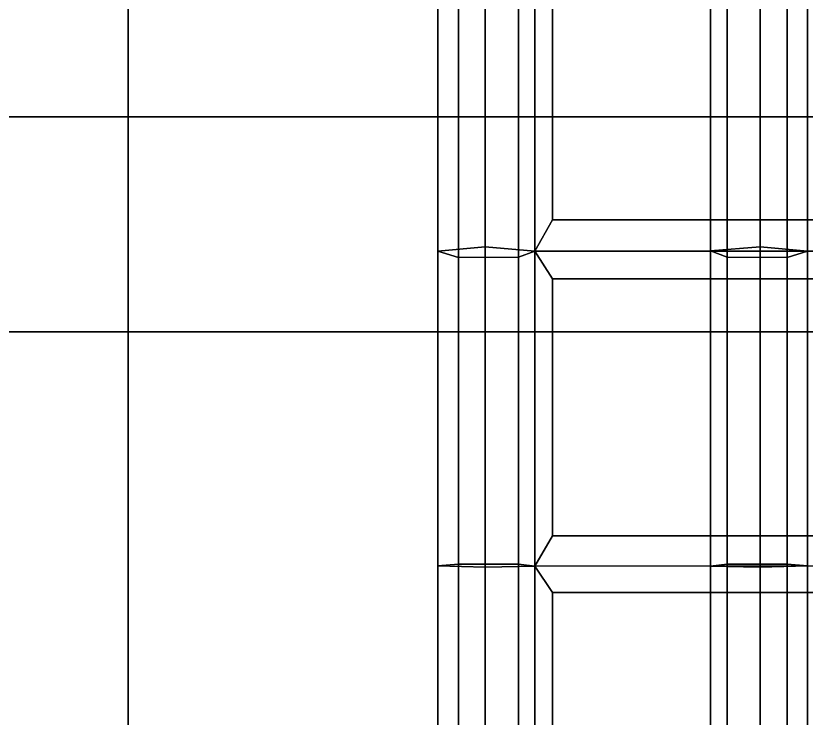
# Model space of a CAD drawing. Extents: x -252 to 252, y 0 to 101.
# Drawn here: x -110.75 to -101.7, y 29.54 to 37.58 of the extents above; entities that cross this region are included whole.
import ezdxf

# ---------------------------------------------------------------- set-up
doc = ezdxf.new("R2010")
doc.units = 0

msp = doc.modelspace()

# ---------------------------------------------------------------- linework, layer by layer
for points in [[(-91.667435, 93.664322, 218.68718), (-91.667191, -0.000022, 218.687424), (-185.538284, 0, 218.687424), (-185.538101, 93.664322, 218.68718)], [(-109.463577, 55.150764, 200.323898), (-130.069534, 55.146149, 200.323898), (-130.069534, 36.417885, 200.323898), (-109.463577, 38.513527, 200.323898)], [(-105.37645, 34.930779, 143.248627), (-105.37645, 38.563435, 144.000702), (-105.918137, 38.477661, 144.413666), (-105.918137, 34.883888, 143.667786)], [(-104.808304, 34.884579, 143.661621), (-104.808304, 38.478916, 144.407593), (-105.37645, 38.563435, 144.000702), (-105.37645, 34.930779, 143.248627)], [(-102.798965, 34.887981, -61.919647), (-102.798965, 38.485165, -62.666122), (-102.230667, 38.563435, -62.289352), (-102.230667, 34.930779, -61.537277)], [(-102.230667, 34.930779, -61.537277), (-102.230667, 38.563435, -62.289352), (-101.68898, 38.477661, -62.702316), (-101.68898, 34.883888, -61.956436)], [(-109.463577, 38.513527, 200.323898), (-130.069534, 36.417885, 200.323898), (-109.463577, 36.417885, 200.323898)], [(-92.604202, 36.417885, 200.323898), (-92.604202, 38.513527, 200.323898), (-109.463577, 38.513527, 200.323898), (-109.463577, 36.417885, 200.323898)], [(-105.918137, 34.883888, 143.667786), (-105.918137, 38.477661, 144.413666), (-105.684219, 38.346397, 145.045441), (-105.684219, 34.812115, 144.30899)], [(-104.998428, 34.814659, 144.286377), (-104.998428, 38.351051, 145.023071), (-104.808304, 38.478916, 144.407593), (-104.808304, 34.884579, 143.661621)], [(-104.808304, 34.884579, 143.661621), (-104.808304, 38.478916, 144.407593), (-87.096817, 38.477661, 144.413666), (-87.096817, 34.883888, 143.667786)], [(-104.608444, 35.242477, 143.602905), (-104.608444, 38.174507, 144.211426), (-104.808304, 38.478916, 144.407593), (-104.808304, 34.884579, 143.661621)], [(-102.608719, 34.814659, -62.575027), (-102.608719, 38.351051, -63.311722), (-102.798965, 38.485165, -62.666122), (-102.798965, 34.887981, -61.919647)], [(-101.68898, 34.883888, -61.956436), (-101.68898, 38.477661, -62.702316), (-101.922928, 38.346397, -63.334106), (-101.922928, 34.812115, -62.597641)], [(-105.684219, 34.812115, 144.30899), (-105.684219, 38.346397, 145.045441), (-104.998428, 38.351051, 145.023071), (-104.998428, 34.814659, 144.286377)], [(-101.922928, 34.812115, -62.597641), (-101.922928, 38.346397, -63.334106), (-102.608719, 38.351051, -63.311722), (-102.608719, 34.814659, -62.575027)], [(-87.29689, 38.174507, 144.211426), (-104.608444, 38.174507, 144.211426), (-104.608444, 35.242477, 143.602905), (-87.29689, 35.242477, 143.602905)], [(-69.308182, 37.783615, -218.726791), (-153.692917, 37.783615, -218.726791), (-153.690201, 33.95929, -218.724045), (-69.308243, 33.95929, -218.715683)], [(-152.079849, 37.783615, 104.179993), (-40.175568, 37.783615, 104.179993), (-40.175491, 33.95929, 104.179993), (-152.079788, 33.95929, 104.168884)], [(-40.175568, 37.783615, 63.716614), (-152.079849, 37.783615, 63.716614), (-152.079788, 33.95929, 63.727722), (-40.175491, 33.95929, 63.73877)], [(-40.175461, 37.783615, -40.155052), (-152.079758, 37.783615, -40.155052), (-152.079819, 33.95929, -40.155052), (-40.175522, 33.95929, -40.143944)], [(-152.079758, 37.783615, 0.308327), (-40.175461, 37.783615, 0.308327), (-40.175522, 33.95929, 0.297218), (-152.079819, 33.95929, 0.286171)], [(-69.308182, 37.783615, -178.263412), (-69.308243, 33.95929, -178.274521), (-113.24498, 33.95929, -178.278854), (-113.229568, 37.783615, -178.263412)], [(-109.463577, 19.780657, 200.323898), (-109.463577, 36.417885, 200.323898), (-130.069534, 36.417885, 200.323898), (-130.069534, 19.780657, 200.323898)], [(-109.463577, 19.780653, 209.465744), (-109.463577, 36.417877, 209.4655), (-109.463577, 36.417885, 200.323898), (-109.463577, 19.780657, 200.323898)], [(-109.463577, 36.417877, 209.4655), (-92.603958, 36.417877, 209.4655), (-92.604202, 36.417885, 200.323898), (-109.463577, 36.417885, 200.323898)], [(-92.603958, 36.417877, 209.4655), (-109.463577, 36.417877, 209.4655), (-109.463577, 19.780653, 209.465744), (-92.603958, 19.780653, 209.4655)], [(-87.29689, 35.242477, 143.602905), (-104.608444, 35.242477, 143.602905), (-104.808304, 34.884579, 143.661621), (-87.096817, 34.883888, 143.667786)], [(-105.37645, 31.267467, 142.844574), (-105.37645, 34.930779, 143.248627), (-105.918137, 34.883888, 143.667786), (-105.918137, 31.280491, 143.266113)], [(-104.808304, 31.2803, 143.259918), (-104.808304, 34.884579, 143.661621), (-105.37645, 34.930779, 143.248627), (-105.37645, 31.267467, 142.844574)], [(-102.798965, 31.279362, -61.517746), (-102.798965, 34.887981, -61.919647), (-102.230667, 34.930779, -61.537277), (-102.230667, 31.267467, -61.13324)], [(-102.230667, 31.267467, -61.13324), (-102.230667, 34.930779, -61.537277), (-101.68898, 34.883888, -61.956436), (-101.68898, 31.280491, -61.554764)], [(-105.918137, 31.280491, 143.266113), (-105.918137, 34.883888, 143.667786), (-105.684219, 34.812115, 144.30899), (-105.684219, 31.300468, 143.911041)], [(-104.998428, 31.299761, 143.888336), (-104.998428, 34.814659, 144.286377), (-104.808304, 34.884579, 143.661621), (-104.808304, 31.2803, 143.259918)], [(-104.808304, 31.2803, 143.259918), (-104.808304, 34.884579, 143.661621), (-87.096817, 34.883888, 143.667786), (-87.096817, 31.280491, 143.266113)], [(-104.608444, 31.62735, 143.167603), (-104.608444, 34.567238, 143.495239), (-104.808304, 34.884579, 143.661621), (-104.808304, 31.2803, 143.259918)], [(-104.608444, 34.567238, 143.495239), (-87.29689, 34.567238, 143.495239), (-87.096817, 34.883888, 143.667786), (-104.808304, 34.884579, 143.661621)], [(-102.608719, 31.299761, -62.177002), (-102.608719, 34.814659, -62.575027), (-102.798965, 34.887981, -61.919647), (-102.798965, 31.279362, -61.517746)], [(-101.68898, 31.280491, -61.554764), (-101.68898, 34.883888, -61.956436), (-101.922928, 34.812115, -62.597641), (-101.922928, 31.300468, -62.199692)], [(-105.684219, 31.300468, 143.911041), (-105.684219, 34.812115, 144.30899), (-104.998428, 34.814659, 144.286377), (-104.998428, 31.299761, 143.888336)], [(-101.922928, 31.300468, -62.199692), (-101.922928, 34.812115, -62.597641), (-102.608719, 34.814659, -62.575027), (-102.608719, 31.299761, -62.177002)], [(-87.29689, 34.567238, 143.495239), (-104.608444, 34.567238, 143.495239), (-104.608444, 31.62735, 143.167603), (-87.29689, 31.62735, 143.167633)], [(-69.308243, 33.95929, -178.274521), (-69.308243, 33.95929, -218.715683), (-153.690201, 33.95929, -218.724045), (-113.24498, 33.95929, -178.278854)], [(-40.175522, 33.95929, 0.297218), (-40.175522, 33.95929, -40.143944), (-152.079819, 33.95929, -40.155052), (-152.079819, 33.95929, 0.286171)], [(-152.079788, 33.95929, 63.727722), (-152.079788, 33.95929, 104.168884), (-40.175491, 33.95929, 104.179993), (-40.175491, 33.95929, 63.73877)], [(-87.29689, 31.62735, 143.167633), (-104.608444, 31.62735, 143.167603), (-104.808304, 31.2803, 143.259918), (-87.096817, 31.280491, 143.266113)], [(-105.918137, 28.014383, 143.3685), (-105.918137, 31.280491, 143.266113), (-105.684219, 31.300468, 143.911041), (-105.684219, 28.11651, 144.005768)], [(-105.684219, 28.11651, 144.005768), (-105.684219, 31.300468, 143.911041), (-104.998428, 31.299761, 143.888336), (-104.998428, 28.112886, 143.983063)], [(-104.998428, 28.112886, 143.983063), (-104.998428, 31.299761, 143.888336), (-104.808304, 31.2803, 143.259918), (-104.808304, 28.013395, 143.362335)], [(-102.608719, 28.112886, -62.271713), (-102.608719, 31.299761, -62.177002), (-102.798965, 31.279362, -61.517746), (-102.798965, 28.008522, -61.620651)], [(-101.922928, 28.11651, -62.294434), (-101.922928, 31.300468, -62.199692), (-102.608719, 31.299761, -62.177002), (-102.608719, 28.112886, -62.271713)], [(-101.68898, 28.014383, -61.65715), (-101.68898, 31.280491, -61.554764), (-101.922928, 31.300468, -62.199692), (-101.922928, 28.11651, -62.294434)], [(-105.37645, 27.947653, 142.952087), (-105.37645, 31.267467, 142.844574), (-105.918137, 31.280491, 143.266113), (-105.918137, 28.014383, 143.3685)], [(-104.808304, 28.013395, 143.362335), (-104.808304, 31.2803, 143.259918), (-105.37645, 31.267467, 142.844574), (-105.37645, 27.947653, 142.952087)], [(-104.808304, 28.013395, 143.362335), (-104.808304, 31.2803, 143.259918), (-87.096817, 31.280491, 143.266113), (-87.096817, 28.014383, 143.3685)], [(-104.608444, 30.975517, 143.139313), (-87.29689, 30.975517, 143.139313), (-87.096817, 31.280491, 143.266113), (-104.808304, 31.2803, 143.259918)], [(-104.608444, 28.310822, 143.222778), (-104.608444, 30.975517, 143.139313), (-104.808304, 31.2803, 143.259918), (-104.808304, 28.013395, 143.362335)], [(-102.798965, 28.008522, -61.620651), (-102.798965, 31.279362, -61.517746), (-102.230667, 31.267467, -61.13324), (-102.230667, 27.947653, -61.240738)], [(-102.230667, 27.947653, -61.240738), (-102.230667, 31.267467, -61.13324), (-101.68898, 31.280491, -61.554764), (-101.68898, 28.014383, -61.65715)], [(-87.29689, 30.975517, 143.139313), (-104.608444, 30.975517, 143.139313), (-104.608444, 28.310822, 143.222778), (-87.29689, 28.310822, 143.222778)]]:
    msp.add_3dface(points)

doc.saveas('drawing.dxf')
